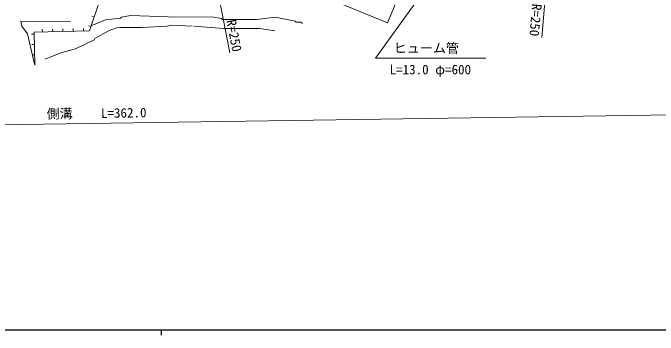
# Model space of a CAD drawing. Units: millimetres, scale not verified. Extents: x 40000 to 680000, y 20000 to 380000.
# Drawn here: x 239605 to 363260, y 204000 to 265802 of the extents above; entities that cross this region are included whole.
import ezdxf
from ezdxf.enums import TextEntityAlignment as Align

# ---------------------------------------------------------------- set-up
doc = ezdxf.new("R2010")
doc.units = ezdxf.units.MM
doc.header["$LTSCALE"] = 1000
doc.linetypes.add('DASHED', pattern=[7.5, 6, -1.5])
for name, color, linetype, lineweight in [('M-BGD', 7, 'Continuous', 13), ('M-STR-HTXT', 7, 'Continuous', 13), ('M-TTL-BAND', 7, 'Continuous', 25)]:
    doc.layers.add(name, color=color, linetype=linetype, lineweight=lineweight)
doc.styles.add('ＭＳ ゴシック', font='')
doc.styles.get('ＭＳ ゴシック').set_extended_font_data('MS Gothic')

msp = doc.modelspace()

# ---------------------------------------------------------------- linework, layer by layer
at = {"layer": 'M-BGD'}
for p, q in [((254273, 262354), (260279, 280007)), ((255187, 265039), (254714, 265200)), ((279553, 264725), (279807, 264555)), ((241120, 264198), (250664, 264158)), ((243687, 262113), (254273, 262354)), ((245255, 262149), (245243, 262649)), ((247230, 262194), (247219, 262694)), ((249206, 262239), (249195, 262739)), ((251182, 262284), (251171, 262783)), ((253158, 262328), (253146, 262828)), ((254550, 263168), (254077, 263329)), ((274304, 263285), (279977, 262777)), ((243695, 261705), (243195, 261696)), ((243807, 255777), (243687, 262113)), ((243732, 259729), (243232, 259720)), ((243770, 257753), (243270, 257744))]:
    msp.add_line(p, q, dxfattribs=at)
at = {"layer": 'M-BGD', "linetype": 'DASHED'}
for p, q in [((241120, 264198), (241321, 263266)), ((241321, 263266), (242404, 261802)), ((242404, 261802), (243807, 255777))]:
    msp.add_line(p, q, dxfattribs=at)
at = {"layer": 'M-BGD'}
msp.add_lwpolyline([(299358, 268913), (311392, 263902), (313263, 268396), (301229, 273406)], close=True, dxfattribs=at)
for points in [[(279553, 264725), (278114, 264979), (269393, 265063), (262112, 265317), (260419, 264979), (260249, 264809), (257371, 264471), (254746, 263370)], [(279807, 264555), (286327, 264555), (289883, 264979), (293693, 264217), (293862, 264047), (294793, 264047), (295132, 263793)], [(245771, 256935), (248819, 258121), (251613, 258883), (255169, 260661), (255339, 260915), (258048, 262439), (259487, 262947), (260080, 263031), (264229, 263031), (269139, 263285), (270071, 263455), (273965, 263285)], [(279977, 262777), (286835, 262777), (289798, 262354)]]:
    msp.add_lwpolyline(points, dxfattribs=at)
at = {"layer": 'M-STR-HTXT'}
for p, q in [((343568, 290960), (340958, 261073)), ((275604, 287597), (281150, 258114)), ((426437, 247174), (78681, 241928))]:
    msp.add_line(p, q, dxfattribs=at)
msp.add_lwpolyline([(333030, 290455), (309130, 257092), (330216, 257092)], dxfattribs=at)
at = {"layer": 'M-TTL-BAND'}
for p, q in [((40000, 205000), (579000, 205000)), ((268000, 205000), (268000, 204000))]:
    msp.add_line(p, q, dxfattribs=at)

# ---------------------------------------------------------------- texts
at = {"layer": 'M-STR-HTXT', "style": 'ＭＳ ゴシック'}
for rotation, p in [(264.96, (338047, 261455)), (280.654, (281150, 258114))]:
    msp.add_text('R=250', height=1833, rotation=rotation, dxfattribs=at).set_placement(p, align=Align.BOTTOM_RIGHT)
for s, p in [('ヒューム管', (318840, 257592)), ('L=13.0 φ=600', (319611, 253469))]:
    msp.add_text(s, height=1833, dxfattribs=at).set_placement(p, align=Align.BOTTOM_CENTER)
for s, p in [('側溝', (248579, 245010)), ('L=362.0', (260869, 245166))]:
    msp.add_text(s, height=1833, rotation=0.858, dxfattribs=at).set_placement(p, align=Align.BOTTOM_CENTER)

doc.saveas('drawing.dxf')
